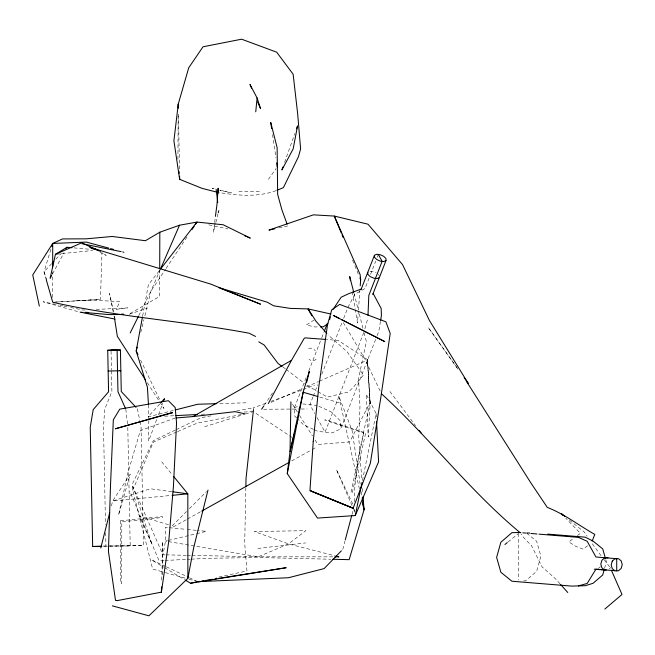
<?xml version="1.0" encoding="UTF-8"?>
<svg xmlns="http://www.w3.org/2000/svg" width="655" height="655" viewBox="0 0 655 655"><rect width="100%" height="100%" fill="white"/><g stroke="black" fill="none" stroke-linecap="round" stroke-linejoin="round"><path stroke-width="0.49" stroke-dasharray="3.27 2.46" d="M52.662 297.378L52.687 271.94M159.714 269.909L159.64 296.396L128.626 314.425L147.359 308.169M178.152 116.001L177.931 159.321M148.816 420.485L148.611 440.995L157.085 418.439M148.832 419.552L148.489 405.109M245.854 487.59L244.708 543.478L246.943 570.947L216.289 577.628M161.728 579.994L162.759 541.489L162.424 575.098M53.735 302.192L100.444 299.458L101.975 252.797L106.216 255.376L100.018 252.298M354.371 501.746C354.314 468.448 362.845 436.115 369.919 403.767L367.447 359.587L338.095 340.387L327.05 339.544M358.391 310.928L357.507 322.981L355.305 309.864M358.457 309.93L360.004 288.847M253.46 409.743L253.681 407.721L266.994 402.817M214.537 223.363L213.366 232.345L215.585 223.486M214.66 222.364L215.315 217.378M380.465 321.351L378.852 331.209L376.993 335.95M142.651 315.915L148.357 284.843L159.566 270.359M164.986 554.85L162.964 554.801L165.502 541.096L165.199 527.308L168.212 527.602M362.42 480.574L376.126 413.616L366.227 394.171L368.225 436.991L370.239 402.227L349.688 441.928L317.896 444.467L314.662 439.341M140.792 332.363L143.928 319.607M144.894 315.677L150.928 291.148L160.188 269.794M215.839 222.495L218.303 212.654M111.416 505.914L112.652 501.026L150.273 488.753L172.011 491.7M342.761 549.389L345.07 540.67M352.005 514.519L353.291 509.672M604.557 568.393L606.399 561.826L605.613 559.059M363.787 332.552L325.06 432.153L316.758 417.088M364.876 328.736L367.873 318.256M50.918 249.309L44 271.809L46.251 279.669M284.614 162.284L294.824 133.563M158.502 414.68L162.743 403.398M296.715 418.021L294.627 415.95L294.316 407.934L306.18 377.583M308.775 370.943L321.384 338.692M321.752 337.743L323.979 332.052M312.885 397.094L309.921 404.684L314.801 413.542M313.262 396.144L317.708 384.763M321.785 374.332L342.18 322.162M343.662 318.363L347.371 308.882M369.101 278.105L365.031 288.503L354.732 294.39L348.108 306.982M370.574 274.322L375.749 261.091M377.223 257.317L378.336 254.476M314.408 429.77L317.994 431.391L332.118 432.922L340.665 428.902L376.625 336.899M138.762 315.677L150.928 291.148L165.518 269.246M52.547 273.839L64.133 252.593M166.083 268.403L187.969 235.554M264.333 405.183L273.577 391.354M268.411 179.331L276.115 168.531M159.714 403.996L148.079 416.858L174.394 410.177M51.671 263.629L44 271.809L46.562 279.382M55.863 259.175L61.447 253.223M172.224 525.834L186.536 511.539M189.393 508.673L206.562 491.52M316.128 359.096L315.17 359.972A6.689 5.281 55 0 1 309.471 359.669L308.988 359.284M598.359 568.491L600.43 566.698M609.428 568.745L610.812 567.541M508.075 541.947L518.269 533.694M587.658 545.762L583.146 549.136L576.097 546.499L568.786 541.914L574.222 537.927M577.325 535.651L580.428 533.375L565.797 518.203M314.146 320L306.262 324.995L314.924 326.951L319.509 326.878M173.239 526.972L186.601 519.521M187.486 519.03L200.848 511.58M291.704 460.94L311.297 450.018M312.189 449.518L316.643 447.037M175.286 430.089L153.327 440.659L132.531 483.677L132.719 490.136L152.64 569.031L164.413 572.331M176.203 429.647L200.905 417.759L212.85 415.491M294.316 407.934L298.59 405.928M271.096 402.366L302.725 388.489M306.45 386.859L318.543 381.554M319.468 381.144L366.915 360.34M308.603 348.468L309.029 348.28A6.689 5.281 55 0 1 314.785 350.196L315.35 350.875M176.637 431.997L153.434 442.043L132.719 490.136L132.981 486.526L152.009 544.354L139.286 515.903L170.292 525.253M177.57 431.596L197.065 423.163L241.941 414.427M276.042 190.662C258.168 197.294 237.798 195.64 219.245 192.554M270.793 401.417L314.539 385.287M175.163 418.046L140.317 430.646L128.093 472.157L118.547 515.092L130.222 474.22L112.652 501.026L171.577 495.393M204.696 426.683L244.52 414.279M245.486 413.976L253.256 411.561L288.618 435.133M167.451 540.629L165.502 541.096L167.516 541.439M168.425 540.4L195.714 533.882M196.688 533.653L206.431 531.328L197.376 530.444M278.866 227.907L287.791 225.934M236.75 410.947L253.681 407.721M257.873 548.44L305.664 542.929M56.445 254.23L92.748 250.472M55.691 302.053L100.444 299.458M164.724 416.212L174.901 415.679M201.363 414.287L205.433 414.075M244.102 412.044L252.24 411.61M164.077 560.516L159.05 560.77L129.805 491.266M165.076 560.467L186.176 559.411M187.183 559.362L190.196 559.214M191.195 559.165L208.274 558.306L258.291 557.528L330.775 559.231M85.101 309.962L83.07 310.061L68.079 306.958M96.26 309.422L127.7 307.899L116.23 309.356L119.84 301.685L90.685 299.982L76.389 300.645M140.023 421.427L141.046 426.29L143.486 545.509L102.786 546.532M259.372 191.375L237.642 191.628M219.843 403.586L247.917 402.751M103.007 546.073L108.861 545.918M109.843 545.885L143.486 545.509M523.648 580.911L525.605 580.862L536.666 571.291L540.891 556.169L536.666 541.284L526.391 532.949M263.637 409.236L300.105 409.023M301.12 409.015L307.195 408.982M107.96 545.992L130.214 545.992L127.782 426.773M332.814 556.848L258.209 556.807L191.334 555.399M166.002 554.867L186.266 555.293M187.281 555.317L190.318 555.383M83.185 312.181L79.14 311.985L43.083 301.783L59.081 305.099M526.612 532.392L530.656 532.72M526.849 533.154L530.886 533.481M73.974 247.885L89.85 249.26M83.144 312.337L79.14 311.985L83.144 312.779M169.219 527.701L186.315 529.363M187.322 529.461L196.377 530.345M369.919 271.301L373.448 271.678L376.134 272.898M302.856 403.922L316.987 405.445M168.531 541.611L258.209 556.807L288.536 543.887L305.885 530.665L254.435 531.533L288.536 543.887L334.992 555.833M122.19 251.856L124.196 252.257L122.256 251.741M60.08 305.304L63.077 305.926M64.075 306.131L67.072 306.753M208.806 224.829L227.924 228.931M214.095 188.763L212.163 188.296L214.103 188.779M219.883 190.155L231.469 192.938L219.908 190.237M165.396 572.601L187.96 578.93M188.943 579.2L196.795 581.403M319.738 397.094L339.364 402.833M318.78 406.256L331.307 411.93L340.354 420.887L340.665 428.902M313.516 429.369L303.666 424.915L297.411 418.709M165.396 566.395L151.518 559.845L163.668 567.124M166.321 566.829L188.517 577.309M189.442 577.743L196.844 581.239M306.917 385.271L317.135 391.182M317.994 391.674L327.361 397.094L348.214 392.083L352.988 387.735L363.459 375.037L347.224 351.907L328.139 334.885M164.536 567.639L184.505 579.601M289.453 435.698L291.983 437.376M282.886 366.996L285.302 368.757M286.104 369.338L304.518 383.396M569.416 520.111L584.227 531.983L587.044 536.15M378.164 274.42L379.294 275.542M559.992 583.818L555.465 578.758L542.135 566.952L531.549 545.73L523.828 537.763L520.979 533.948M161.703 461.816L172.535 475.096M601.077 555.694L590.99 541.988M604.131 559.648L610.223 567.566M389.962 391.575L415.557 425.676M457.092 367.791L428.264 327.459L458.746 370.345M147.309 382.684L163.947 408.45L161.744 403.889M292.539 404.364L297.395 412.044M299.556 415.458L312.5 435.935M343.302 322.587L364.81 358.825L380.612 391.96M140.612 360.119L159.984 400.238M352.767 504.039L336.342 469.447L352.013 505.619M134.914 491.225L162.964 554.801M353.618 509.328L354.421 511.178M352.521 260.125L354.461 264.817M354.846 265.75L358.727 275.125M354.011 293.317L358.039 309.078M359.3 313.999L363.083 328.769M364.09 332.707L366.366 341.566L358.547 378.615L359.972 406.796L358.752 437.556L361.879 480.32M359.423 489.048L338.766 395.939L352.161 430.736L360.275 484.815M113.618 312.165L109.475 293.383L113.258 312.148M114.494 316.128L114.928 318.101M354.208 509.246L354.822 512.112M137.353 408.794L139.818 420.461M114.052 316.103L114.445 318.076M352.259 291.712L355.141 308.857M361.331 491.823L361.928 495.827M272.529 134.578L275.96 157.79M125.834 409.211L127.455 423.85M362.469 488.466L362.845 493.559M376.126 413.616L376.379 418.643M111.063 351.129L111.448 369.903M111.465 370.894L111.89 391.649L104.734 409.211L103.498 426.773L105.496 524.598M105.66 532.744L105.938 545.992M178.479 114.101L179.495 170.161M518.76 533.506L518.76 580.035M120.528 520.791L120.512 583.114L121.724 583.63L121.797 521.871L162.677 517.458L162.415 516.525L120.528 520.791M363.754 432.963L350.892 492.904L352.226 492.986L365.703 432.98L325.609 419.708L324.757 420.142L363.754 432.963M367.619 360.496L367.447 359.587L370.231 404.069L367.619 360.496"/><path stroke-width="0.98" d="M52.695 266.847L52.719 243.439L62.503 238.928L86.263 238.829L112.193 236.471L145.426 240.713L159.82 232.214L179.503 225.23L196.942 222.078L223.159 224.755L250.292 238.117L244.708 235.726M159.714 268.886L159.82 232.214M218.107 193.331L218.123 188.272L216.993 204.409L215.438 216.379M178.25 107.944L178.299 103.908L188.722 67.784L203.009 46.783L241.621 39.194L276.688 52.195L293.137 74.228L297.689 114.06L300.604 148.89L298.483 156.651L283.418 187.633L276.967 190.286M245.871 486.575L246.034 478.445L253.46 409.743M161.539 587.085L161.4 592.153L117.327 600.594L115.509 600.389L108.435 551.371L110.499 485.691L113.331 419.781L119.759 409.154L168.368 400.704L175.18 407.492L176.555 422.917L173.452 486.01L168.761 541.235L161.4 592.153L161.703 587.134M367.995 315.276L368.822 295.364L382.119 261.345L378.336 254.476M360.225 285.834L360.668 279.808L360.111 274.494L334.296 216.068L313.418 214.848L268.959 230.093L274.904 228.783M216.117 189.311L217.771 202.534M255.745 111.817L257.096 97.98L249.973 84.454L251.585 88.147M376.535 421.648L378.598 461.824L355.256 515.55L317.503 518.089L287.258 473.614L290.026 451.663L303.159 392.239L309.291 371.401L306.679 382.307M380.629 320.36L381.431 315.432L381.161 308.472L373.113 293.432M142.463 316.922L136.207 351.006L147.416 387.277L148.431 404.119M112.349 605.842L148.914 615.806L187.87 578.324L193.716 547.531L207.995 490.087M287.258 473.614L303.159 392.239L317.839 396.537M355.256 515.55L362.01 482.571M71.984 247.713L67.023 247.279L55.438 254.328L50.14 278.269L51.581 275.616M294.308 433.823L290.026 451.663L290.918 401.81M296.216 425.897L296.928 422.925M137.173 347.076L136.207 351.006L137.968 354.65M218.303 212.654L218.795 210.681M100.788 547.989L109.688 512.767M329.653 319.575L330.349 316.815M345.324 539.704L351.751 515.485M604.295 569.334L602.723 574.967L593.111 583.277L585.226 585.726L571.545 586.094L511.923 581.231L500.862 572.257L496.629 557.372L500.862 542.258L511.923 532.679L520.717 532.441M51.819 246.378L52.719 243.439L86.362 242.096L108.673 248.089M282.919 167.074L281.896 169.948L293.137 148.963L297.55 125.907L296.527 128.781M163.799 400.582L164.503 398.698L161.081 402.481M324.348 331.102L327.312 323.513M361.134 289.313L374.431 255.294L376.568 254.287L380.096 254.672L383.683 256.293L385.942 258.529L386.016 260.534L372.72 294.553M592.169 541.055L594.781 534.39C578.864 525.457 564.463 514.011 547.293 507.404L531.025 483.153L466.638 381.644M160.516 269.025L179.503 225.23M130.189 332.936L138.32 316.553M268.304 403.586L291.491 360.34L304.141 338.447L304.968 337.865L326.051 339.47M52.719 243.439L32.75 274.912L39.333 306.114M191.899 229.659L194.142 226.294M195.264 224.608L196.942 222.078L160.811 268.747M333.043 309.422L341.173 297.214L348.591 293.735L361.437 288.986M261.615 409.244L263.785 405.994M52.375 262.892L53.767 261.402M65.631 248.769L67.023 247.279M341.378 550.814L324.143 568.589L288.421 577.743L197.769 581.673L199.783 581.362M604.827 609.06L621.996 594.486L611.442 570.349M504.931 544.493L507.289 542.586M327.934 323.758L323.177 326.812L320.426 326.861M176.154 417.964L193.012 416.572L291.491 360.34M201.74 511.088L289.027 462.43M386.016 260.534L383.879 261.533L380.35 261.157L376.772 259.536L374.504 257.292L374.431 255.294M379.368 277.548L377.231 278.547L373.702 278.162L370.124 276.549L367.856 274.306L367.782 272.3M55.438 254.328L81.654 242.817L100.436 251.373M578.39 585.914L587.175 583.441L595.952 569.138L598.785 569.367M175.368 409.932L197.777 404.241L216.83 403.677M185.373 580.117L190.58 583.237L196.516 581.943M190.58 583.237L286.202 567.705L218.876 578.34M201.789 581.042L203.803 580.723M205.809 580.404L212.842 579.29M214.856 578.979L216.862 578.66M193.012 416.572L235.153 411.651L244.929 413.837M172.584 495.295L187.829 493.837L187.87 578.324M175.917 415.622L197.286 414.5M101.812 546.54L92.666 546.483L90.234 427.265L93.215 409.637L108.574 391.772L107.723 350.261L120.43 350.016L121.273 391.526L136.019 407.353M120.43 350.016L107.723 350.261M92.666 546.483L101.05 546.123M608.045 557.798L604.63 557.896L601.863 560.287L600.807 564.07L601.863 567.787L604.63 570.03L606.333 569.981M123.77 314.465L109.18 314.613L85.15 312.509M111.039 350.138L117.114 350.138L117.957 391.649L125.416 408.286M334.861 556.848L338.946 556.848L335.982 556.087M332.814 559.272L349.148 559.657L364.033 509.852L363.066 496.613M120.037 370.746L120.856 370.771L108.149 371.017M85.199 312.288L88.228 312.435M121.56 314.072L123.582 314.171M547.834 534.12L585.226 537.174L593.111 541.104L602.723 548.898L605.351 558.134M518.76 532.499L520.782 532.662M522.805 532.826L525.834 533.072M530.886 533.481L536.953 533.981M538.975 534.144L578.39 537.362L587.175 541.259L595.952 557.004L616.715 558.69L616.715 570.832M600.676 569.523L614.832 570.677M594.249 569.187L604.63 570.03M173.002 491.831L187.829 493.837L173.812 476.652M83.144 312.779L115.149 319.091M82.08 243.717L121.191 251.651M331.045 314.056L308.104 308.914L290.28 308.39L273.634 305.811L267.281 302.201L218.721 287.635L260.51 304.174L210.754 284.106L90.275 247.467L93.821 249.219M216.338 192.005L202.067 188.362L179.658 179.331L173.903 140.768L178.299 103.908L178.373 107.985M110.613 248.613L113.528 249.391M89.342 246.919L92.101 248.057M93.935 248.81L98.528 250.701M339.642 318.641L333.321 315.432L384.788 341.599L341.443 319.558M255.54 336.449L249.26 333.248C184.088 321.007 117.417 316.963 52.736 302.258L46.251 279.669M258.774 341.828L264.17 345.013L278.064 363.484L282.084 366.415M564.741 516.361L561.622 513.864L563.013 515.313M519.841 532.425C469.447 490.554 429.745 437.941 381.497 393.802M560.639 584.538L567.762 592.488M326.804 333.379L316.087 321.368L308.104 308.914L311.821 315.743M419.094 430.343L421.443 433.43M464.149 377.673L468.268 383.437L429.443 320.5L402.489 264.522L368.012 224.198L334.296 216.068L341.28 232.943M145.639 380.113L117.343 336.318L114.65 319.059M257.652 102L260.485 108.46L257.096 97.98M342.057 234.817L343.22 237.634M359.89 277.933L360.668 279.808M287.103 224.067L281.969 210.05L277.654 194.404L277.139 147.662L270.744 122.469L271.637 128.527M353.757 292.335L349.721 276.582L350.4 280.618M362.493 502.917L364.033 509.852L362.231 497.833M276.697 162.841L277.294 166.878M178.971 171.332L179.143 173.329M179.396 176.334L179.658 179.331L179.601 176.277M313.246 441.339L309.946 490.685L353.094 508.223L370.345 463.281L380.637 398.731L390.208 333.46L385.885 321.81L339.716 304.403L331.757 309.799L327.516 324.692L318.739 387.244L313.246 441.339M612.245 561.13L611.189 564.913L612.245 568.638L615.004 570.882L618.426 570.783L621.194 568.393L622.25 564.61L621.194 560.893L618.426 558.649L615.004 558.74L612.245 561.13M171.381 412.732L115.321 428.796L172.593 412.732L171.381 412.732M353.094 508.223L311.068 491.013L353.094 508.223"/></g></svg>
